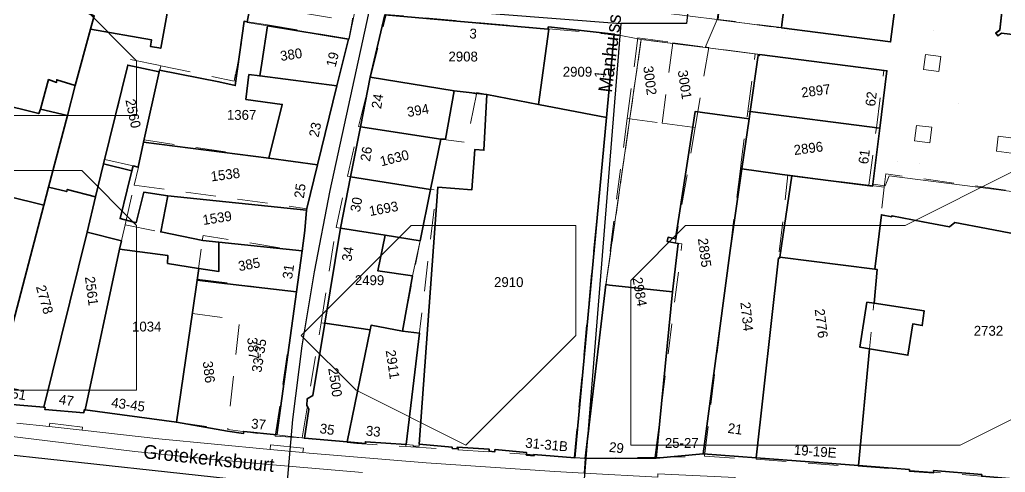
# Model space of a CAD drawing. Header units: metres. Extents: x 0 to 105485, y 0 to 425721.
# Drawn here: x 104981.9 to 105071.6, y 425285 to 425326.2 of the extents above; entities that cross this region are included whole.
import ezdxf
from ezdxf.enums import TextEntityAlignment as Align

# ---------------------------------------------------------------- set-up
doc = ezdxf.new("R2010")
doc.units = ezdxf.units.M
doc.header["$MEASUREMENT"] = 0
doc.linetypes.add('IE-TERREINAFSCHEIDING_KUNSTMATIG-SO', pattern=[11, 4, -1, 4, -2])
doc.linetypes.add('KG-PERCEEL-SO', pattern=[19, 5.5, -4, 5.5, -4])
for name, color, linetype, lineweight in [('B-XX-GR-BOOM-G', 90, 'Continuous', 13), ('B-XX-IE-MEUBILAIR-G', 7, 'Continuous', 18), ('B-XX-IE-TERREINAFSCHEIDING_KUNSTMATIG_MUUR-G', 90, 'IE-TERREINAFSCHEIDING_KUNSTMATIG-SO', 18), ('B-XX-KG-GRENS_PERCEEL-G', 150, 'KG-PERCEEL-SO', 18), ('B-XX-KG-GRENS_PERCEEL-T', 150, 'KG-PERCEEL-SO', 18), ('B-XX-OG-BEBOUWING-G', 7, 'Continuous', 35), ('B-XX-OG-BEBOUWING_HUISNUMMER-T', 7, 'Continuous', 18), ('B-XX-OG-BEBOUWING_STRAATNAAM-T', 7, 'Continuous', 18), ('B-XX-OG-GRENS-G', 7, 'Continuous', 18), ('B-XX-OG-TERREIN_ERF-G', 7, 'Continuous', 18), ('B-XX-VH-ONVERHARD_ZAND-G', 210, 'Continuous', 18), ('B-XX-VH-OPENVERHARDING-G', 90, 'Continuous', 18)]:
    doc.layers.add(name, color=color, linetype=linetype, lineweight=lineweight)
doc.layers.add('GIS-WEGVAKKEN', color=2, linetype='Continuous')

msp = doc.modelspace()

# ---------------------------------------------------------------- linework, layer by layer
at = {"layer": 'B-XX-GR-BOOM-G', "color": 0, "true_color": 0x604a38}
msp.add_polyline3d([(105067.347, 425318.573, 3.429), (105067.347, 425318.573, 6.229)], dxfattribs=at)
at = {"layer": 'B-XX-IE-MEUBILAIR-G', "color": 0, "true_color": 0x604a38}
for points in [[(105065.108, 425325.285, 3.36), (105065.108, 425325.285, 4.86)], [(105051.602, 425325.154, 3.396), (105051.602, 425325.154, 4.896)], [(105052.434, 425325.041, 3.419), (105052.434, 425325.041, 4.919)], [(105061.81, 425313.312, 3.387), (105061.81, 425313.312, 4.887)], [(105063.77, 425313.119, 3.341), (105063.77, 425313.119, 4.841)], [(105033.022, 425289.928, 2.976), (105033.022, 425289.928, 4.476)], [(104994.528, 425288.081, 2.818), (104994.528, 425288.081, 4.318)], [(105008.203, 425286.79, 2.844), (105008.203, 425286.79, 4.344)], [(105018.877, 425285.911, 2.942), (105018.877, 425285.911, 4.442)], [(105030.588, 425285.096, 2.902), (105030.588, 425285.096, 4.402)]]:
    msp.add_polyline3d(points, dxfattribs=at)
at = {"layer": 'B-XX-IE-TERREINAFSCHEIDING_KUNSTMATIG_MUUR-G', "ltscale": 0.5, "flags": 128}
for points in [[(105045.428, 425326.225), (105051.24, 425325.48)], [(105004.413, 425325.673), (105002.555, 425325.975), (105002.57, 425326.047)], [(105049.234, 425323.075), (105044.271, 425323.705), (105038.45, 425324.443), (105035.249, 425302.118)]]:
    msp.add_lwpolyline(points, dxfattribs=at)
at = {"layer": 'B-XX-IE-TERREINAFSCHEIDING_KUNSTMATIG_MUUR-G', "color": 0, "ltscale": 0.5, "true_color": 0x8c7868}
for points in [[(105045.428, 425326.225, 3.501), (105048.334, 425325.852, 3.463), (105051.24, 425325.48, 3.397)], [(105004.413, 425325.673, 3.344), (105002.555, 425325.975, 3.36), (105002.57, 425326.047, 3.36)], [(105049.234, 425323.075, 3.411), (105046.753, 425323.39, 3.54), (105044.271, 425323.705, 3.544), (105041.36, 425324.074, 3.52), (105038.45, 425324.443, 3.528), (105038.05, 425321.652, 3.506), (105037.65, 425318.862, 3.459), (105037.25, 425316.071, 3.423), (105036.849, 425313.28, 3.301), (105036.449, 425310.49, 3.501), (105036.049, 425307.699, 3.447), (105035.649, 425304.909, 3.254), (105035.249, 425302.118, 3.184)]]:
    msp.add_polyline3d(points, dxfattribs=at)
at = {"layer": 'B-XX-KG-GRENS_PERCEEL-G', "ltscale": 0.5, "flags": 128}
for points in [[(105061.165, 425324.239), (105045.454, 425326.267), (105046.306, 425332.963)], [(105061.165, 425324.239), (105061.892, 425329.819)], [(105002.845, 425327.671), (105012.122, 425326.073)], [(105070.964, 425327.443), (105070.977, 425327.552), (105071.334, 425327.51), (105071.076, 425325.299)], [(104988.21, 425324.907), (104988.277, 425325.168), (104988.644, 425326.6)], [(105012.122, 425326.073), (105012.175, 425326.362)], [(105013.811, 425320.982), (105015.22, 425326.72), (105029.894, 425325.407)], [(105001.533, 425321.367), (105001.658, 425321.946), (105002.406, 425326.069), (105004.428, 425325.772)], [(105004.428, 425325.772), (105011.829, 425324.485)], [(105011.829, 425324.485), (105012.003, 425325.426), (105012.122, 425326.073)], [(105029.117, 425318.526), (105030.054, 425325.393)], [(105029.894, 425325.407), (105030.054, 425325.393)], [(105030.054, 425325.393), (105036, 425324.86), (105035.285, 425317.344)], [(105071.076, 425325.299), (105070.738, 425325.034), (105070.935, 425324.775), (105071.273, 425325.033), (105074.045, 425324.732), (105074.313, 425324.401), (105074.569, 425324.603), (105074.319, 425324.949)], [(104986.911, 425320.246), (104988.21, 425324.907)], [(105010.77, 425320.213), (105011.829, 425324.485)], [(105037.188, 425317.243), (105038.152, 425324.571)], [(105038.152, 425324.571), (105041.335, 425324.144)], [(105041.335, 425324.144), (105040.361, 425316.818)], [(105041.335, 425324.144), (105044.279, 425323.75)], [(105043.368, 425316.416), (105044.617, 425323.705)], [(105044.279, 425323.75), (105044.617, 425323.705)], [(105048.845, 425323.138), (105044.617, 425323.705)], [(104989.613, 425313.5), (104991.86, 425322.642), (104994.691, 425322.049)], [(105048.17, 425317.9), (105048.845, 425323.138)], [(105048.845, 425323.138), (105060.548, 425321.626)], [(104993.185, 425315.289), (104994.691, 425322.049)], [(104994.691, 425322.049), (105001.378, 425320.647), (105001.533, 425321.367)], [(104983.579, 425317.69), (104984.475, 425320.777), (104985.216, 425320.531), (104985.219, 425320.769), (104986.911, 425320.246)], [(105010.77, 425320.213), (105001.533, 425321.367)], [(105012.71, 425316.499), (105013.811, 425320.982)], [(105013.811, 425320.982), (105023.455, 425319.469)], [(105059.873, 425316.39), (105060.548, 425321.626)], [(104986.197, 425317.514), (104986.911, 425320.246)], [(105008.985, 425313.012), (105010.77, 425320.213)], [(105023.455, 425319.469), (105022.581, 425315.041), (105020.203, 425315.36)], [(105023.455, 425319.469), (105023.482, 425319.606), (105029.117, 425318.526)], [(104979.552, 425317.888), (104979.778, 425318.652), (104983.579, 425317.69)], [(105029.117, 425318.526), (105035.285, 425317.344)], [(104984.481, 425310.991), (104986.197, 425317.514)], [(105035.285, 425317.344), (105032.34, 425286.39)], [(105033.38, 425286.31), (105035.802, 425306.709), (105037.188, 425317.243)], [(105037.188, 425317.243), (105040.361, 425316.818)], [(105047.496, 425312.674), (105047.603, 425313.501), (105048.17, 425317.9)], [(105048.17, 425317.9), (105059.873, 425316.39)], [(105011.704, 425311.98), (105012.71, 425316.499)], [(105012.71, 425316.499), (105020.203, 425315.36)], [(105039.706, 425286.389), (105042.169, 425305.839), (105041.571, 425305.923), (105043.368, 425316.416)], [(105040.361, 425316.818), (105043.156, 425316.444)], [(105043.156, 425316.444), (105043.368, 425316.416)], [(105059.199, 425311.162), (105059.873, 425316.39)], [(104992.77, 425313.279), (104993.14, 425315.089)], [(104993.14, 425315.089), (104993.185, 425315.289)], [(104993.185, 425315.289), (105004.528, 425313.624)], [(105019.273, 425310.764), (105020.203, 425315.36)], [(105004.528, 425313.624), (105008.985, 425313.012)], [(104988.777, 425310.1), (104989.613, 425313.5)], [(104989.613, 425313.5), (104992.665, 425312.818)], [(104992.29, 425311.181), (104992.665, 425312.818)], [(104992.665, 425312.818), (104992.77, 425313.279)], [(105007.999, 425309.032), (105008.985, 425313.012)], [(105010.671, 425307.325), (105011.704, 425311.98)], [(105011.704, 425311.98), (105019.273, 425310.764)], [(105044.21, 425286.49), (105046.52, 425305.1), (105047.496, 425312.674)], [(105047.496, 425312.674), (105051.82, 425312.116)], [(105048.929, 425286.227), (105051.82, 425312.116)], [(105051.82, 425312.116), (105059.199, 425311.162)], [(105060.591, 425310.982), (105060.724, 425312.207), (105082.733, 425309.235), (105082.608, 425308.265)], [(104984.053, 425309.361), (104977.339, 425311.009)], [(104984.053, 425309.361), (104984.237, 425310.062), (104984.481, 425310.991)], [(104984.481, 425310.991), (104986.14, 425310.59), (104986.187, 425310.784), (104988.777, 425310.1)], [(104991.463, 425307.569), (104992.171, 425310.662), (104992.29, 425311.181)], [(104992.29, 425311.181), (105007.999, 425309.032)], [(105058.229, 425285.596), (105059.948, 425303.387), (105059.77, 425303.41), (105060.591, 425310.982)], [(105059.199, 425311.162), (105060.591, 425310.982)], [(104988.179, 425307.667), (104988.646, 425309.567), (104988.777, 425310.1)], [(105017.025, 425287.381), (105019.809, 425310.745), (105019.273, 425310.764)], [(105018.333, 425306.116), (105019.273, 425310.764)], [(104979.314, 425291.352), (104984.053, 425309.361)], [(105007.594, 425305.133), (105007.833, 425307.045), (105007.999, 425309.032)], [(104984.048, 425290.954), (104988.179, 425307.667)], [(104990.954, 425305.345), (104991.463, 425307.569)], [(104991.463, 425307.569), (104998.469, 425306.148)], [(105009.306, 425298.643), (105010.671, 425307.325)], [(105010.671, 425307.325), (105018.333, 425306.116)], [(104998.469, 425306.148), (104998.566, 425306.598), (105007.594, 425305.133)], [(104998.017, 425302.63), (104998.142, 425303.602), (104998.469, 425306.148)], [(105013.775, 425298.011), (105013.859, 425298.417), (105016.712, 425297.886), (105018.333, 425306.116)], [(104987.825, 425290.716), (104990.954, 425305.345)], [(105007.063, 425301.449), (105007.594, 425305.133)], [(104997.882, 425301.58), (104998.017, 425302.63)], [(104998.017, 425302.63), (105007.063, 425301.449)], [(104997.577, 425299.497), (104997.882, 425301.58)], [(105005.13, 425288.34), (105007.063, 425301.449)], [(104996.127, 425289.598), (104997.577, 425299.497)], [(104997.577, 425299.497), (105001.874, 425298.912), (105000.806, 425288.945)], [(105007.57, 425288.18), (105009.306, 425298.643)], [(105009.306, 425298.643), (105013.775, 425298.011)], [(105011.669, 425287.761), (105013.775, 425298.011)], [(104979.314, 425291.352), (104984.048, 425290.954)], [(104987.825, 425290.716), (104987.702, 425290.461), (104984.132, 425290.766), (104984.048, 425290.954)], [(104987.825, 425290.716), (104994.752, 425289.792), (104996.127, 425289.598)], [(104996.127, 425289.598), (105000.806, 425288.945)], [(105000.806, 425288.945), (105005.13, 425288.34)], [(105005.13, 425288.34), (105007.57, 425288.18)], [(105007.57, 425288.18), (105011.669, 425287.761)], [(105011.669, 425287.761), (105012.56, 425287.67), (105017.025, 425287.381)], [(105017.025, 425287.381), (105032.34, 425286.39)], [(105032.34, 425286.39), (105033.38, 425286.31)], [(105033.38, 425286.31), (105039.706, 425286.389)], [(105039.706, 425286.389), (105039.79, 425286.39), (105044.21, 425286.49)], [(105044.21, 425286.49), (105048.929, 425286.227)], [(105048.929, 425286.227), (105058.03, 425285.54), (105058.05, 425285.61), (105058.229, 425285.596)], [(105058.229, 425285.596), (105078.93, 425283.91)]]:
    msp.add_lwpolyline(points, dxfattribs=at)
at = {"layer": 'B-XX-OG-BEBOUWING-G', "ltscale": 0.5}
for points in [[(104979.778, 425318.652), (104983.579, 425317.69), (104983.732, 425318.105), (104984.475, 425320.777), (104985.216, 425320.531), (104985.219, 425320.769), (104986.904, 425320.248), (104988.309, 425325.37), (104988.644, 425326.6), (104988.216, 425326.772), (104988.144, 425326.79), (104986.535, 425327.185), (104987.16, 425329.2), (104983.2, 425330.394), (104984.738, 425337.822), (104984.903, 425337.783), (104986.833, 425345.825), (104982.895, 425346.779), (104981.228, 425340.672), (104982.89, 425340.178), (104982.487, 425338.664), (104977.827, 425340.052)], [(104995.754, 425329.515), (104994.698, 425323.635), (104993.762, 425323.8), (104993.866, 425324.391), (104988.309, 425325.37), (104986.904, 425320.248), (104986.197, 425317.513), (104984.481, 425310.991), (104986.14, 425310.59), (104986.187, 425310.784), (104988.757, 425310.105), (104989.479, 425313.115), (104991.694, 425322.101), (104994.542, 425321.489), (104994.578, 425321.655), (105000, 425320.586), (105001.491, 425320.238), (105002.287, 425326.088), (105002.57, 425326.047), (105002.882, 425327.588)], [(105071.375, 425327.478), (105071.116, 425325.285), (105070.76, 425325.014), (105070.954, 425324.759), (105071.286, 425325.012), (105074.047, 425324.687)], [(105074.194, 425306.412), (105069.912, 425307.232), (105067.015, 425307.787), (105066.54, 425307.373), (105064.115, 425307.844), (105061.288, 425308.392), (105061.271, 425308.305), (105060.338, 425308.474), (105059.747, 425303.517), (105059.958, 425303.49), (105059.661, 425300.417), (105064.243, 425299.724), (105064.052, 425298.386), (105063.19, 425298.543), (105062.748, 425295.688), (105059.26, 425296.266), (105058.234, 425285.644), (105062.88, 425285.29), (105062.88, 425285.14), (105065.08, 425284.99), (105065.08, 425285.19), (105069.48, 425284.83), (105069.48, 425284.68), (105073.83, 425284.32)]]:
    msp.add_lwpolyline(points, dxfattribs=at)
for points in [[(105061.897, 425329.818), (105051.968, 425331.129), (105051.281, 425325.797), (105051.24, 425325.48), (105061.175, 425324.206)], [(105029.95, 425325.38), (105015.112, 425326.677), (105013.769, 425321.005), (105021.433, 425319.755), (105024.385, 425319.433), (105029.117, 425318.526), (105030.051, 425325.371)], [(105011.803, 425324.469), (105004.413, 425325.673), (105003.89, 425322.264), (105003.713, 425321.111), (105010.741, 425320.217)], [(105035.293, 425317.343), (105036, 425324.92), (105030, 425325.58), (105029.95, 425325.38), (105030.051, 425325.371), (105029.117, 425318.526)], [(105049.234, 425323.075), (105049.21, 425322.967), (105049.11, 425322.98), (105049.082, 425322.779), (105048.377, 425317.873), (105060.181, 425316.351), (105060.832, 425321.583)], [(104994.542, 425321.489), (104991.694, 425322.101), (104989.479, 425313.115), (104992.074, 425312.465), (104992.188, 425312.925), (104992.644, 425312.823), (104993.14, 425315.089)], [(105008.985, 425313.012), (105010.741, 425320.217), (105003.713, 425321.111), (105002.721, 425321.237), (105002.462, 425318.972), (105005.762, 425318.525), (105004.528, 425313.624)], [(105021.433, 425319.755), (105013.769, 425321.005), (105012.877, 425316.473), (105020.203, 425315.36), (105020.619, 425315.356)], [(105035.293, 425317.343), (105029.117, 425318.526), (105024.385, 425319.433), (105024.127, 425314.344), (105023.298, 425314.416), (105023.034, 425310.763), (105019.927, 425310.988), (105018.24, 425287.61), (105021.25, 425287.31), (105021.25, 425287.21), (105021.8, 425287.16), (105021.69, 425287.31), (105024.6, 425287.15), (105024.6, 425286.95), (105025.1, 425286.9), (105025.15, 425287.1), (105028, 425286.85), (105028, 425286.6), (105028.7, 425286.55), (105028.65, 425286.65), (105032.4, 425286.34)], [(104986.197, 425317.513), (104983.732, 425318.105), (104983.579, 425317.69), (104979.778, 425318.652), (104979.552, 425317.888), (104979.264, 425317.973), (104977.524, 425310.964), (104984.053, 425309.361), (104984.481, 425310.991)], [(105047.627, 425312.656), (105048.281, 425317.207), (105043.377, 425317.885), (105041.594, 425306.283), (105040.903, 425306.432), (105040.817, 425306.053), (105041.825, 425305.861), (105041.308, 425301.454), (105039.81, 425286.33), (105044.11, 425286.72), (105046.561, 425305.238)], [(105060.181, 425316.351), (105048.377, 425317.873), (105048.281, 425317.207), (105047.627, 425312.656), (105052.182, 425312.013), (105059.526, 425311.092), (105059.548, 425311.269)], [(105020.203, 425315.36), (105012.877, 425316.473), (105011.984, 425311.935), (105019.273, 425310.764)], [(105007.987, 425308.889), (105008, 425309.038), (105008.985, 425313.012), (105004.528, 425313.624), (104993.14, 425315.089), (104992.644, 425312.823), (104992.188, 425312.925), (104992.074, 425312.465), (104991.641, 425310.737), (104990.987, 425308.124), (104992.457, 425307.752), (104993.157, 425310.522), (104995.352, 425310.212)], [(105019.273, 425310.764), (105011.984, 425311.935), (105011.064, 425307.263), (105015.123, 425306.623), (105018.334, 425306.118)], [(105051.089, 425304.622), (105052.182, 425312.013), (105047.627, 425312.656), (105046.561, 425305.238), (105044.11, 425286.72), (105048.943, 425286.352), (105050.974, 425304.544), (105051.076, 425304.533)], [(104984.053, 425309.361), (104977.524, 425310.964), (104977.339, 425311.009), (104971.854, 425291.993), (104972.563, 425291.856), (104979.282, 425291.084), (104979.304, 425291.264), (104979.314, 425291.352)], [(104979.314, 425291.352), (104984.048, 425290.954), (104987.985, 425306.887), (104988.757, 425310.105), (104986.187, 425310.784), (104986.14, 425310.59), (104984.481, 425310.991), (104984.053, 425309.361)], [(105007.58, 425305.205), (105007.833, 425307.045), (105007.987, 425308.889), (104995.352, 425310.212), (104994.692, 425306.914), (104998.521, 425306.137), (105000, 425305.985)], [(104987.985, 425306.887), (104984.048, 425290.954), (104984.164, 425290.944), (104984.132, 425290.763), (104987.702, 425290.461), (104987.735, 425290.728), (104987.825, 425290.716), (104990.954, 425305.345), (104991.127, 425306.101)], [(105017.621, 425302.909), (105014.469, 425303.384), (105015.123, 425306.623), (105011.064, 425307.263), (105009.628, 425298.597), (105013.776, 425298.011), (105013.859, 425298.417), (105016.712, 425297.886)], [(105007.58, 425305.205), (105000, 425305.985), (105000, 425303.325), (104998.178, 425303.596), (104998.02, 425302.519), (105000, 425302.284), (105007.061, 425301.449)], [(104997.59, 425299.587), (104998.02, 425302.519), (104998.178, 425303.596), (104998.141, 425303.602), (104995.319, 425304.055), (104995.355, 425304.763), (104990.954, 425305.345), (104987.825, 425290.716), (104996.127, 425289.598)], [(105059.26, 425296.266), (105058.378, 425296.412), (105059.01, 425300.515), (105059.661, 425300.417), (105059.958, 425303.49), (105059.747, 425303.517), (105051.089, 425304.622), (105051.076, 425304.533), (105050.974, 425304.544), (105048.943, 425286.352), (105058.234, 425285.644)], [(105007.061, 425301.449), (105000, 425302.284), (104998.02, 425302.519), (104997.59, 425299.587), (104996.127, 425289.598), (105000.79, 425288.791), (105002.25, 425288.578), (105002.251, 425288.756), (105005.263, 425288.445)], [(105041.308, 425301.454), (105035.567, 425302.083), (105035.249, 425302.118), (105033.35, 425286.29), (105039.81, 425286.33)], [(105011.679, 425287.807), (105013.776, 425298.011), (105009.628, 425298.597), (105008.54, 425292.03), (105008.04, 425291.73), (105007.99, 425291.13), (105008.19, 425290.78), (105007.78, 425288.13)], [(105016.712, 425297.886), (105013.859, 425298.417), (105013.776, 425298.011), (105011.679, 425287.807), (105013.34, 425287.67), (105013.34, 425287.82), (105017.046, 425287.556), (105018.253, 425297.688)]]:
    msp.add_lwpolyline(points, close=True, dxfattribs=at)
at = {"layer": 'B-XX-OG-GRENS-G'}
for points in [[(104972.5, 425327.5, 3.078), (104987.5, 425327.5, 3.432), (104992.5, 425322.5, 3.528), (104992.5, 425317.5, 3.53), (104977.5, 425317.5, 3.379), (104972.5, 425322.5, 3.187)], [(104977.5, 425312.5, 3.231), (104987.5, 425312.5, 2.892), (104992.5, 425307.5, 3.233), (104992.5, 425292.5, 3.077), (104987.5, 425292.5, 2.987), (104982.5, 425292.5, 2.907), (104977.5, 425292.5, 2.912), (104967.5, 425302.5, 3.257)], [(105072.5, 425312.5, 3.383), (105082.5, 425307.5, 3.342), (105087.5, 425302.5, 3.303), (105077.5, 425292.5, 3.219), (105067.5, 425287.5, 3.111), (105062.5, 425287.5, 3.094), (105057.5, 425287.5, 3.074), (105052.5, 425287.5, 2.999), (105047.5, 425287.5, 3.013), (105042.5, 425287.5, 3.025), (105037.5, 425287.5, 3.047), (105037.5, 425302.5, 3.392), (105042.5, 425307.5, 3.693), (105052.5, 425307.5, 3.471), (105057.5, 425307.5, 3.291), (105062.5, 425307.5, 3.278)], [(105017.5, 425307.5, 3.416), (105032.5, 425307.5, 3.156), (105032.5, 425302.5, 3.083), (105032.5, 425297.5, 3.028), (105022.5, 425287.5, 3.107), (105012.5, 425292.5, 3.161), (105007.5, 425297.5, 3.051)]]:
    msp.add_polyline3d(points, close=True, dxfattribs=at)
at = {"layer": 'B-XX-OG-TERREIN_ERF-G', "ltscale": 0.5}
for points in [[(105054.731, 425352.552), (105055.421, 425357.908), (105056.12, 425363.328), (105056.77, 425368.37), (105056.57, 425368.39), (105056.609, 425368.69), (105051, 425369.42), (105051.661, 425374.543), (105051.611, 425374.543), (105045.381, 425326.24), (105045.428, 425326.225), (105051.24, 425325.48), (105051.281, 425325.797), (105051.968, 425331.129), (105052.659, 425336.485), (105053.351, 425341.851), (105054.041, 425347.207)], [(105012.935, 425329.756), (105013.259, 425331.838), (105011.82, 425332.108), (105011.806, 425332.074), (105011.532, 425332.123), (105003.95, 425333.468), (105002.882, 425327.588), (105002.57, 425326.047), (105002.555, 425325.975), (105004.413, 425325.673), (105011.803, 425324.469), (105011.869, 425324.473)], [(105004.413, 425325.673), (105002.555, 425325.975), (105002.57, 425326.047), (105002.287, 425326.088), (105001.491, 425320.238), (105000, 425320.586), (104994.578, 425321.655), (104994.542, 425321.489), (104993.14, 425315.089), (105004.528, 425313.624), (105005.762, 425318.525), (105002.462, 425318.972), (105002.721, 425321.237), (105003.713, 425321.111), (105003.89, 425322.264)], [(105043.377, 425317.885), (105048.281, 425317.207), (105048.377, 425317.873), (105049.082, 425322.779), (105049.11, 425322.98), (105049.21, 425322.967), (105049.234, 425323.075), (105044.271, 425323.705), (105038.45, 425324.443), (105035.249, 425302.118), (105035.567, 425302.083), (105041.308, 425301.454), (105041.825, 425305.861), (105040.817, 425306.053), (105040.903, 425306.432), (105041.594, 425306.283)], [(104986.904, 425320.248), (104985.219, 425320.769), (104985.216, 425320.531), (104984.475, 425320.777), (104983.732, 425318.105), (104986.197, 425317.513)], [(105018.334, 425306.118), (105017.621, 425302.909), (105016.712, 425297.886), (105018.253, 425297.688), (105017.046, 425287.556), (105017.69, 425287.51), (105017.69, 425287.41), (105018.24, 425287.41), (105018.24, 425287.61), (105019.927, 425310.988), (105023.034, 425310.763), (105023.298, 425314.416), (105024.127, 425314.344), (105024.385, 425319.433), (105021.433, 425319.755), (105020.619, 425315.356), (105020.203, 425315.36), (105019.273, 425310.764)], [(105000, 425305.985), (104998.521, 425306.137), (104994.692, 425306.914), (104995.352, 425310.212), (104993.157, 425310.522), (104992.457, 425307.752), (104990.987, 425308.124), (104991.641, 425310.737), (104992.074, 425312.465), (104989.479, 425313.115), (104988.757, 425310.105), (104987.985, 425306.887), (104991.127, 425306.101), (104990.954, 425305.345), (104995.355, 425304.763), (104995.319, 425304.055), (104998.141, 425303.602), (104998.178, 425303.596), (105000, 425303.325)], [(105018.334, 425306.118), (105015.123, 425306.623), (105014.469, 425303.384), (105017.621, 425302.909)], [(105063.19, 425298.543), (105064.052, 425298.386), (105064.243, 425299.724), (105059.661, 425300.417), (105059.01, 425300.515), (105058.378, 425296.412), (105059.26, 425296.266), (105062.748, 425295.688)]]:
    msp.add_lwpolyline(points, close=True, dxfattribs=at)
for points in [[(104988.644, 425326.6), (104988.309, 425325.37), (104993.866, 425324.391), (104993.762, 425323.8), (104994.698, 425323.635), (104995.754, 425329.515)], [(105082.422, 425309.289), (105061.048, 425312.023), (105060.675, 425311.107), (105059.548, 425311.269), (105059.526, 425311.092), (105052.182, 425312.013), (105051.089, 425304.622), (105059.747, 425303.517), (105060.338, 425308.474), (105061.271, 425308.305), (105061.288, 425308.392), (105064.115, 425307.844), (105066.54, 425307.373), (105067.015, 425307.787), (105069.912, 425307.232), (105074.194, 425306.412)]]:
    msp.add_lwpolyline(points, dxfattribs=at)
at = {"layer": 'B-XX-VH-ONVERHARD_ZAND-G', "ltscale": 0.5}
for points in [[(105065.571, 425321.513), (105065.752, 425322.9), (105064.364, 425323.082), (105064.183, 425321.695)], [(105063.53, 425316.617), (105063.35, 425315.218), (105064.738, 425315.04), (105064.918, 425316.438)], [(105070.981, 425315.64), (105070.804, 425314.261), (105072.193, 425314.084), (105072.369, 425315.462)]]:
    msp.add_lwpolyline(points, close=True, dxfattribs=at)
at = {"layer": 'B-XX-VH-OPENVERHARDING-G', "ltscale": 0.5}
for points in [[(105012.935, 425329.756), (105011.869, 425324.473), (105011.803, 425324.469), (105010.741, 425320.217), (105008.985, 425313.012), (105008, 425309.038), (105007.987, 425308.889), (105007.833, 425307.045), (105007.58, 425305.205), (105007.061, 425301.449), (105005.263, 425288.445), (105007.78, 425288.13), (105008.19, 425290.78), (105007.99, 425291.13), (105008.04, 425291.73), (105008.54, 425292.03), (105009.628, 425298.597), (105011.064, 425307.263), (105011.984, 425311.935), (105012.877, 425316.473), (105013.769, 425321.005), (105015.112, 425326.677)], [(105061.897, 425329.818), (105061.175, 425324.206), (105051.24, 425325.48), (105045.428, 425326.225), (105045.381, 425326.24), (105044.271, 425323.705), (105049.234, 425323.075), (105060.832, 425321.583), (105060.181, 425316.351), (105059.548, 425311.269), (105060.675, 425311.107), (105061.048, 425312.023), (105082.422, 425309.289)], [(105074.047, 425324.687), (105071.286, 425325.012), (105070.954, 425324.759), (105070.76, 425325.014), (105071.116, 425325.285), (105071.375, 425327.478)], [(104981.604, 425289.514), (104984.548, 425289.205), (104984.586, 425289.517), (104987.564, 425289.158), (104987.549, 425288.86), (104994.528, 425288.081), (105004.658, 425287.109), (105004.695, 425287.523), (105007.686, 425287.238), (105007.646, 425286.839), (105008.203, 425286.79), (105018.877, 425285.911), (105030.588, 425285.096), (105033.277, 425284.951), (105033.35, 425286.29), (105032.4, 425286.34), (105028.65, 425286.65), (105028.7, 425286.55), (105028, 425286.6), (105028, 425286.85), (105025.15, 425287.1), (105025.1, 425286.9), (105024.6, 425286.95), (105024.6, 425287.15), (105021.69, 425287.31), (105021.8, 425287.16), (105021.25, 425287.21), (105021.25, 425287.31), (105018.24, 425287.61), (105018.24, 425287.41), (105017.69, 425287.41), (105017.69, 425287.51), (105017.046, 425287.556), (105013.34, 425287.82), (105013.34, 425287.67), (105011.679, 425287.807), (105007.78, 425288.13), (105005.263, 425288.445), (105002.251, 425288.756), (105002.25, 425288.578), (105000.79, 425288.791), (104996.127, 425289.598), (104987.825, 425290.716), (104987.735, 425290.728), (104987.702, 425290.461), (104984.132, 425290.763), (104984.164, 425290.944), (104984.048, 425290.954), (104979.314, 425291.352)], [(105033.277, 425284.951), (105030.588, 425285.096), (105018.877, 425285.911), (105008.203, 425286.79), (105007.646, 425286.839), (105004.658, 425287.109), (104994.528, 425288.081), (104987.549, 425288.86), (104984.548, 425289.205), (104981.604, 425289.514)], [(105013.069, 425285.023), (105004.177, 425285.774), (104997.712, 425286.384), (104992.339, 425286.938), (104976.63, 425288.846)], [(104976.63, 425288.846), (104992.339, 425286.938), (104997.712, 425286.384), (105004.177, 425285.774), (105013.069, 425285.023)], [(105073.83, 425284.32), (105069.48, 425284.68), (105069.48, 425284.83), (105065.08, 425285.19), (105065.08, 425284.99), (105062.88, 425285.14), (105062.88, 425285.29), (105058.234, 425285.644), (105048.943, 425286.352), (105044.11, 425286.72), (105039.81, 425286.33), (105033.35, 425286.29), (105033.277, 425284.951), (105039.973, 425284.59), (105039.976, 425284.888), (105047.016, 425284.576), (105047.009, 425284.263), (105047.438, 425284.23), (105057.114, 425283.746), (105065.383, 425283.201), (105075.459, 425282.463)]]:
    msp.add_lwpolyline(points, dxfattribs=at)
for points in [[(105045.381, 425326.24), (105040.449, 425326.864), (105038.859, 425327.065), (105038.699, 425327.05), (105038.049, 425327.139), (105035.576, 425327.478), (105033.811, 425327.325), (105026.604, 425327.966), (105016.215, 425328.891), (105016.382, 425329.653), (105015.952, 425329.747), (105015.326, 425327.459), (105015.112, 425326.677), (105029.95, 425325.38), (105030, 425325.58), (105036, 425324.92), (105038.45, 425324.443), (105044.271, 425323.705)], [(105038.45, 425324.443), (105036, 425324.92), (105035.293, 425317.343), (105032.4, 425286.34), (105033.35, 425286.29), (105035.249, 425302.118)], [(105065.571, 425321.513), (105064.183, 425321.695), (105064.364, 425323.082), (105065.752, 425322.9)], [(105063.53, 425316.617), (105064.918, 425316.438), (105064.738, 425315.04), (105063.35, 425315.218)], [(105070.981, 425315.64), (105072.369, 425315.462), (105072.193, 425314.084), (105070.804, 425314.261)], [(104984.586, 425289.517), (104984.548, 425289.205), (104987.549, 425288.86), (104987.564, 425289.158)], [(105004.695, 425287.523), (105004.658, 425287.109), (105007.646, 425286.839), (105007.686, 425287.238)]]:
    msp.add_lwpolyline(points, close=True, dxfattribs=at)
at = {"layer": 'GIS-WEGVAKKEN'}
for points in [[(105047.308, 425397.435), (105050.79, 425391.66), (105049.63, 425374.72), (105047.3, 425367.58), (105042.57, 425325.89), (105036.591, 425325.887)], [(105006.201, 425283.897), (105006.72, 425289.83), (105007.57, 425296.56), (105008.7, 425303.27), (105010.14, 425310.68), (105013.833, 425327.637)], [(105013.833, 425327.637), (105036.591, 425325.887)], [(105036.591, 425325.887), (105033, 425281)], [(104977.664, 425286.987), (105006.201, 425283.897)]]:
    msp.add_lwpolyline(points, dxfattribs=at)

# ---------------------------------------------------------------- texts
at = {"layer": 'B-XX-KG-GRENS_PERCEEL-T'}
for s, rotation, p in [('380', 8.4, (105006.572, 425323.065)), ('3002', 277.6, (105039.259, 425320.696)), ('3001', 278.7, (105042.428, 425320.324)), ('2897', 7.4, (105054.359, 425319.764)), ('2560', 281.9, (104992.19, 425317.695)), ('394', 9.8, (105018.123, 425317.984)), ('2896', 7.5, (105053.685, 425314.532)), ('1630', 14.3, (105015.98, 425313.645)), ('1538', 7.5, (105000.578, 425312.129)), ('1693', 10.6, (105014.991, 425309.042)), ('1539', 8.8, (104999.833, 425308.192)), ('2895', 277.4, (105044.238, 425305.029)), ('385', 10.7, (105002.746, 425303.964)), ('2561', 277.5, (104988.409, 425301.54)), ('2778', 286.2, (104984.124, 425300.759)), ('2984', 279.7, (105038.329, 425301.468)), ('2734', 276.2, (105048.083, 425299.212)), ('2776', 277, (105054.866, 425298.586)), ('387', 275.2, (105003.113, 425296.317)), ('2911', 278.4, (105015.822, 425294.855)), ('386', 277, (104999.088, 425294.167)), ('2500', 278.4, (105010.589, 425293.23))]:
    msp.add_text(s, height=0.9, rotation=rotation, dxfattribs=at).set_placement(p, align=Align.MIDDLE_CENTER)
for s, p in [('2908', (105022.242, 425322.88)), ('2909', (105032.653, 425321.496)), ('1367', (105002.062, 425317.57)), ('2499', (105013.716, 425302.525)), ('2910', (105026.394, 425302.348)), ('1034', (104993.422, 425298.302)), ('2732', (105070.086, 425297.916))]:
    msp.add_text(s, height=0.9, dxfattribs=at).set_placement(p, align=Align.MIDDLE_CENTER)
at = {"layer": 'B-XX-OG-BEBOUWING_HUISNUMMER-T'}
for s, rotation, p in [('3', 355, (105023.151, 425324.971)), ('19', 76.1, (105010.337, 425322.622)), ('1', 84.7, (105034.654, 425321.26)), ('24', 80.4, (105014.431, 425318.812)), ('62', 82.6, (105059.392, 425319.022)), ('23', 78.7, (105008.753, 425316.224)), ('26', 81, (105013.413, 425314.017)), ('61', 82.6, (105058.76, 425313.77)), ('25', 82, (105007.375, 425310.656)), ('30', 80, (105012.506, 425309.409)), ('34', 80.8, (105011.725, 425304.917)), ('31', 81.9, (105006.309, 425303.308)), ('33-35', 81.1, (105003.652, 425295.663)), ('51', 350.1, (104981.776, 425292.144)), ('47', 351.1, (104986.106, 425291.598)), ('43-45', 352.3, (104991.734, 425291.203)), ('37', 354.8, (105003.606, 425289.42)), ('35', 351.9, (105009.854, 425288.954)), ('21', 352.2, (105047.015, 425288.989)), ('33', 354, (105014.055, 425288.771)), ('31-31B', 354.7, (105029.842, 425287.554)), ('29', 353.3, (105036.205, 425287.28)), ('19-19E', 355.6, (105054.306, 425286.946))]:
    msp.add_text(s, height=0.9, rotation=rotation, dxfattribs=at).set_placement(p, align=Align.MIDDLE_CENTER)
msp.add_text('25-27', height=0.9, dxfattribs=at).set_placement((105042.151, 425287.71), align=Align.MIDDLE_CENTER)
at = {"layer": 'B-XX-OG-BEBOUWING_STRAATNAAM-T'}
for s, rotation, p in [('Manhuisstraat', 83, (105035.801, 425324.844)), ('Grotekerksbuurt', 353.9, (104999.082, 425286.314))]:
    msp.add_text(s, height=1.25, rotation=rotation, dxfattribs=at).set_placement(p, align=Align.MIDDLE_CENTER)

doc.saveas('drawing.dxf')
